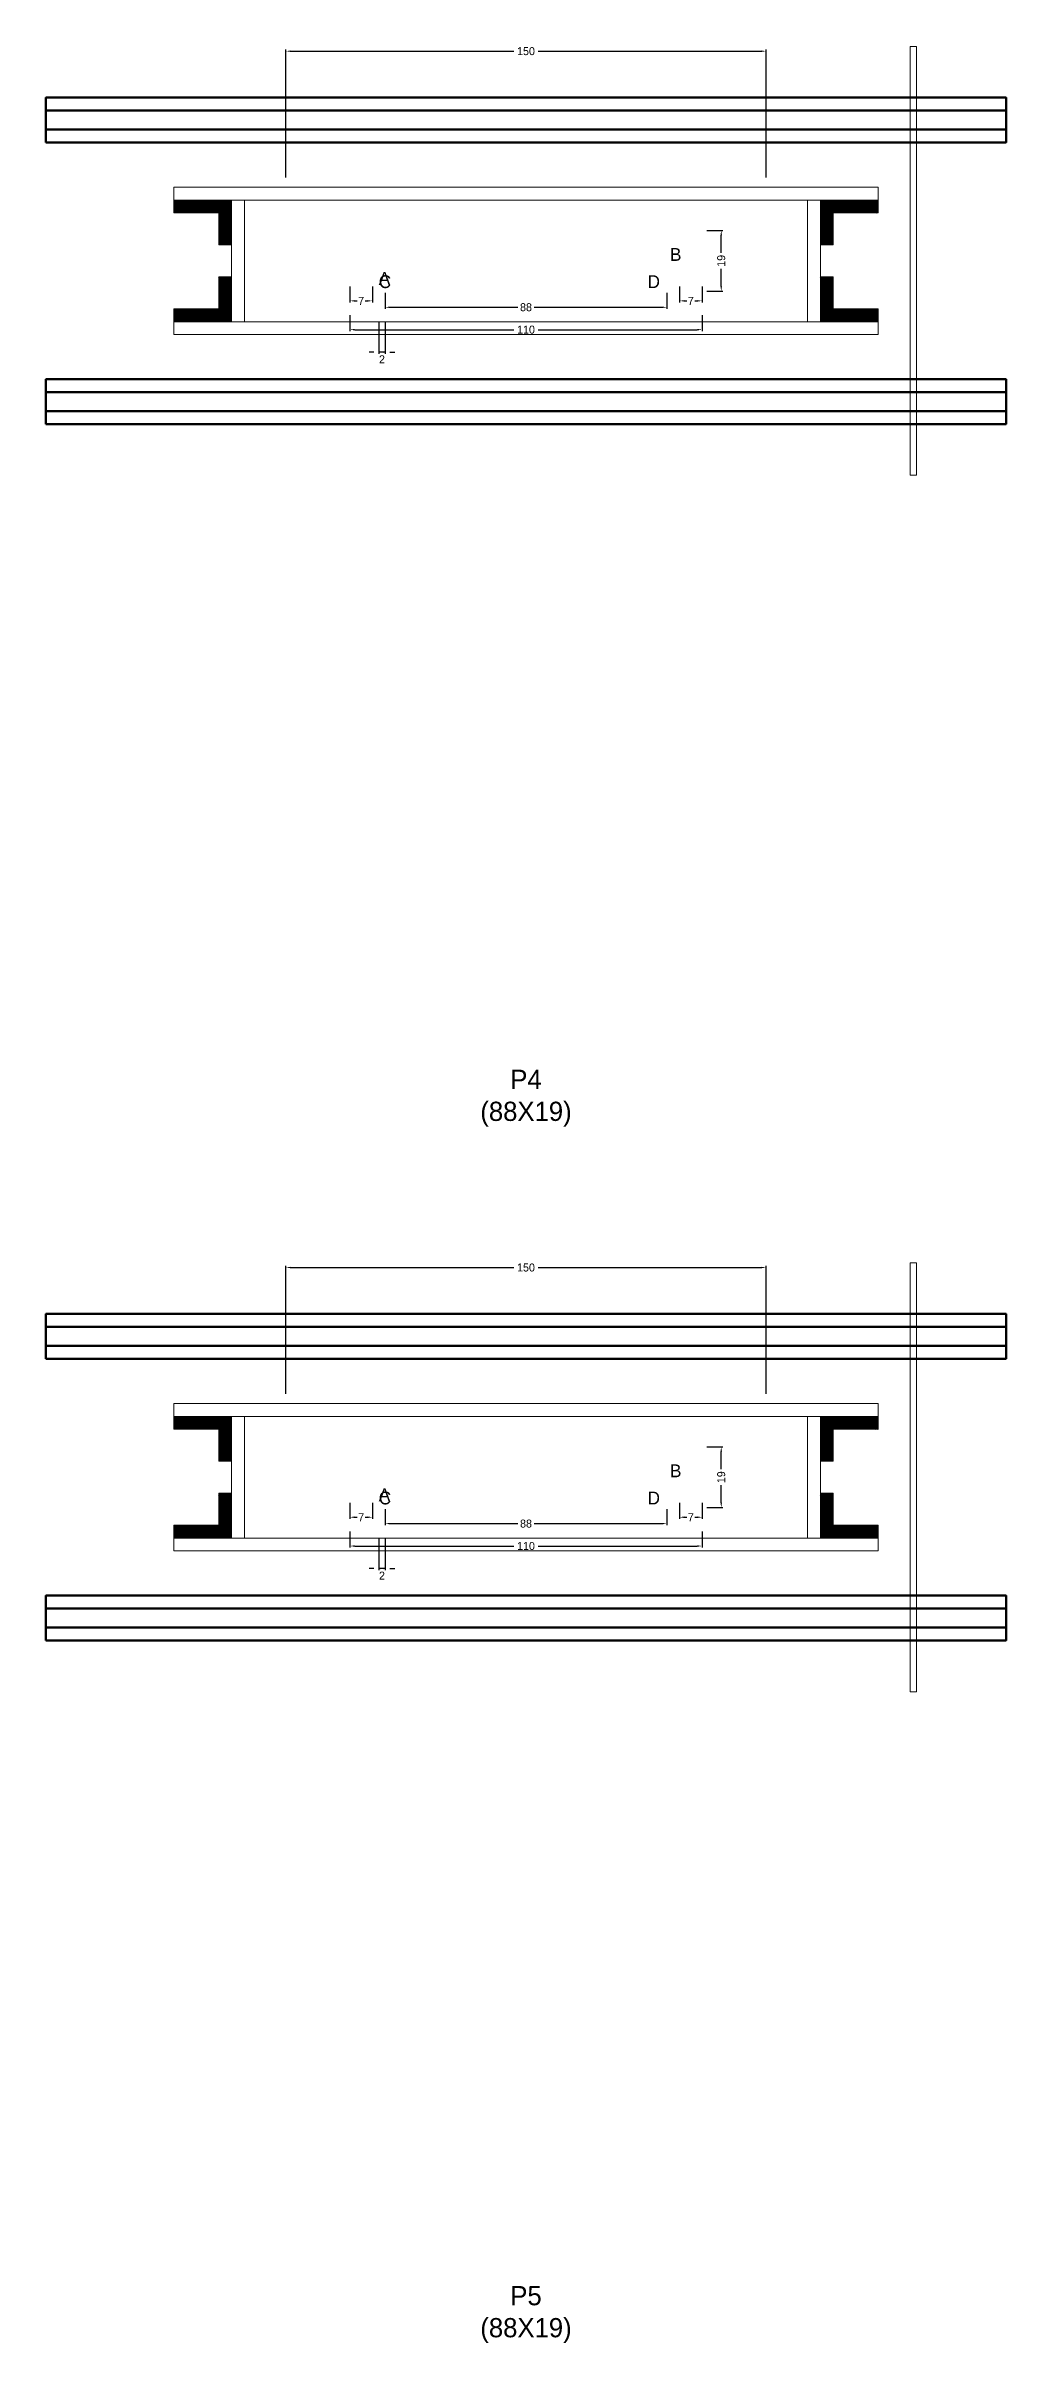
# Model space of a CAD drawing. Header units: centimetres. Extents: x -7000 to 4307, y -13306 to 295.
# Drawn here: x -150 to 150, y -1270 to -553 of the extents above; entities that cross this region are included whole.
import ezdxf

# ---------------------------------------------------------------- set-up
doc = ezdxf.new("R2010")
doc.units = ezdxf.units.CM
for name, color, linetype in [('COTA', 241, 'Continuous'), ('GRAVATA', 224, 'Continuous'), ('Hachura', 251, 'Continuous'), ('NOMENCLATURA', 7, 'Continuous'), ('SARRAFO', 251, 'Continuous')]:
    doc.layers.add(name, color=color, linetype=linetype)
doc.dimstyles.new('cotax2', dxfattribs={"dimtxt": 2.5, "dimasz": 1.5, "dimexe": 0.5, "dimexo": 0.5, "dimgap": 0.5, "dimtad": 1, "dimcen": 2.5, "dimazin": 3, "dimtfac": 1, "dimtmove": 0, "dimatfit": 3})

# ---------------------------------------------------------------- blocks, each defined once
blk = doc.blocks.new('_CLOSEDFILLED')
at = {"color": 0, "linetype": 'BYBLOCK'}
blk.add_solid([(-1, 0.16), (0, 0), (-1, -0.16)], dxfattribs=at)
blk = doc.blocks.new('*D82')
for p, q in [((-55, -637), (-55, -642)), ((55, -637), (55, -642)), ((-53.5, -641.5), (-3.75, -641.5)), ((3.75, -641.5), (53.5, -641.5))]:
    blk.add_line(p, q)
at = {"layer": 'Defpoints'}
for p in [(-55, -636.5), (55, -636.5), (-55, -641.5)]:
    blk.add_point(p, dxfattribs=at)
at = {"layer": 'COTA', "xscale": 1.5, "yscale": 1.5, "rotation": 180}
blk.add_blockref('_CLOSEDFILLED', (-55, -641.5), dxfattribs=at)
at = {"layer": 'COTA', "xscale": 1.5, "yscale": 1.5}
blk.add_blockref('_CLOSEDFILLED', (55, -641.5), dxfattribs=at)
at = {"layer": 'COTA', "insert": (0, -641.5), "char_height": 2.5, "attachment_point": 5}
blk.add_mtext('110', dxfattribs=at)
blk = doc.blocks.new('*D83')
for p, q in [((-44, -630), (-44, -635)), ((44, -630), (44, -635)), ((-42.5, -634.5), (-2.5, -634.5)), ((2.5, -634.5), (42.5, -634.5))]:
    blk.add_line(p, q)
at = {"layer": 'Defpoints'}
for p in [(-44, -629.5), (44, -629.5), (-44, -634.5)]:
    blk.add_point(p, dxfattribs=at)
at = {"layer": 'COTA', "xscale": 1.5, "yscale": 1.5, "rotation": 180}
blk.add_blockref('_CLOSEDFILLED', (-44, -634.5), dxfattribs=at)
at = {"layer": 'COTA', "xscale": 1.5, "yscale": 1.5}
blk.add_blockref('_CLOSEDFILLED', (44, -634.5), dxfattribs=at)
at = {"layer": 'COTA', "insert": (0, -634.5), "char_height": 2.5, "attachment_point": 5}
blk.add_mtext('88', dxfattribs=at)
blk = doc.blocks.new('*D84')
for p, q in [((56.5, -610.5), (61.5, -610.5)), ((61, -617.5), (61, -612)), ((61, -628), (61, -622.5)), ((56.5, -629.5), (61.5, -629.5))]:
    blk.add_line(p, q)
at = {"layer": 'Defpoints'}
for p in [(56, -610.5), (56, -629.5), (61, -629.5)]:
    blk.add_point(p, dxfattribs=at)
at = {"layer": 'COTA', "xscale": 1.5, "yscale": 1.5}
for p, rotation in [((61, -610.5), 90), ((61, -629.5), 270)]:
    blk.add_blockref('_CLOSEDFILLED', p, dxfattribs=dict(at, rotation=rotation))
at = {"layer": 'COTA', "insert": (61, -620), "char_height": 2.5, "attachment_point": 5, "rotation": 90}
blk.add_mtext('19', dxfattribs=at)
blk = doc.blocks.new('*D85')
for p, q in [((-55, -628), (-55, -633)), ((-48, -628), (-48, -633)), ((-53.5, -632.5), (-52.75, -632.5)), ((-50.25, -632.5), (-49.5, -632.5))]:
    blk.add_line(p, q)
at = {"layer": 'Defpoints'}
for p in [(-55, -627.5), (-48, -627.5), (-55, -632.5)]:
    blk.add_point(p, dxfattribs=at)
at = {"layer": 'COTA', "xscale": 1.5, "yscale": 1.5, "rotation": 180}
blk.add_blockref('_CLOSEDFILLED', (-55, -632.5), dxfattribs=at)
at = {"layer": 'COTA', "xscale": 1.5, "yscale": 1.5}
blk.add_blockref('_CLOSEDFILLED', (-48, -632.5), dxfattribs=at)
at = {"layer": 'COTA', "insert": (-51.5, -632.5), "char_height": 2.5, "attachment_point": 5}
blk.add_mtext('7', dxfattribs=at)
blk = doc.blocks.new('*D86')
for p, q in [((48, -628), (48, -633)), ((55, -628), (55, -633)), ((49.5, -632.5), (50.25, -632.5)), ((52.75, -632.5), (53.5, -632.5))]:
    blk.add_line(p, q)
at = {"layer": 'Defpoints'}
for p in [(48, -627.5), (55, -627.5), (48, -632.5)]:
    blk.add_point(p, dxfattribs=at)
at = {"layer": 'COTA', "xscale": 1.5, "yscale": 1.5, "rotation": 180}
blk.add_blockref('_CLOSEDFILLED', (48, -632.5), dxfattribs=at)
at = {"layer": 'COTA', "xscale": 1.5, "yscale": 1.5}
blk.add_blockref('_CLOSEDFILLED', (55, -632.5), dxfattribs=at)
at = {"layer": 'COTA', "insert": (51.5, -632.5), "char_height": 2.5, "attachment_point": 5}
blk.add_mtext('7', dxfattribs=at)
blk = doc.blocks.new('*D87')
for p, q in [((-75, -594), (-75, -554)), ((-73.5, -554.5), (-3.75, -554.5)), ((3.75, -554.5), (73.5, -554.5)), ((75, -594), (75, -554))]:
    blk.add_line(p, q)
at = {"layer": 'Defpoints'}
for p in [(-75, -554.5), (-75, -594.5), (75, -594.5)]:
    blk.add_point(p, dxfattribs=at)
at = {"layer": 'COTA', "xscale": 1.5, "yscale": 1.5, "rotation": 180}
blk.add_blockref('_CLOSEDFILLED', (-75, -554.5), dxfattribs=at)
at = {"layer": 'COTA', "xscale": 1.5, "yscale": 1.5}
blk.add_blockref('_CLOSEDFILLED', (75, -554.5), dxfattribs=at)
at = {"layer": 'COTA', "insert": (0, -554.5), "char_height": 2.5, "attachment_point": 5}
blk.add_mtext('150', dxfattribs=at)
blk = doc.blocks.new('*D116')
for p, q in [((-55, -1017), (-55, -1022)), ((55, -1017), (55, -1022)), ((-53.5, -1021.5), (-3.75, -1021.5)), ((3.75, -1021.5), (53.5, -1021.5))]:
    blk.add_line(p, q)
at = {"layer": 'Defpoints'}
for p in [(-55, -1016.5), (55, -1016.5), (-55, -1021.5)]:
    blk.add_point(p, dxfattribs=at)
at = {"layer": 'COTA', "xscale": 1.5, "yscale": 1.5, "rotation": 180}
blk.add_blockref('_CLOSEDFILLED', (-55, -1021.5), dxfattribs=at)
at = {"layer": 'COTA', "xscale": 1.5, "yscale": 1.5}
blk.add_blockref('_CLOSEDFILLED', (55, -1021.5), dxfattribs=at)
at = {"layer": 'COTA', "insert": (0, -1021.5), "char_height": 2.5, "attachment_point": 5}
blk.add_mtext('110', dxfattribs=at)
blk = doc.blocks.new('*D117')
for p, q in [((-44, -1010), (-44, -1015)), ((44, -1010), (44, -1015)), ((-42.5, -1014.5), (-2.5, -1014.5)), ((2.5, -1014.5), (42.5, -1014.5))]:
    blk.add_line(p, q)
at = {"layer": 'Defpoints'}
for p in [(-44, -1009.5), (44, -1009.5), (-44, -1014.5)]:
    blk.add_point(p, dxfattribs=at)
at = {"layer": 'COTA', "xscale": 1.5, "yscale": 1.5, "rotation": 180}
blk.add_blockref('_CLOSEDFILLED', (-44, -1014.5), dxfattribs=at)
at = {"layer": 'COTA', "xscale": 1.5, "yscale": 1.5}
blk.add_blockref('_CLOSEDFILLED', (44, -1014.5), dxfattribs=at)
at = {"layer": 'COTA', "insert": (0, -1014.5), "char_height": 2.5, "attachment_point": 5}
blk.add_mtext('88', dxfattribs=at)
blk = doc.blocks.new('*D118')
for p, q in [((56.5, -990.5), (61.5, -990.5)), ((61, -997.5), (61, -992)), ((61, -1008), (61, -1002.5)), ((56.5, -1009.5), (61.5, -1009.5))]:
    blk.add_line(p, q)
at = {"layer": 'Defpoints'}
for p in [(56, -990.5), (56, -1009.5), (61, -1009.5)]:
    blk.add_point(p, dxfattribs=at)
at = {"layer": 'COTA', "xscale": 1.5, "yscale": 1.5}
for p, rotation in [((61, -990.5), 90), ((61, -1009.5), 270)]:
    blk.add_blockref('_CLOSEDFILLED', p, dxfattribs=dict(at, rotation=rotation))
at = {"layer": 'COTA', "insert": (61, -1000), "char_height": 2.5, "attachment_point": 5, "rotation": 90}
blk.add_mtext('19', dxfattribs=at)
blk = doc.blocks.new('*D119')
for p, q in [((-55, -1008), (-55, -1013)), ((-48, -1008), (-48, -1013)), ((-53.5, -1012.5), (-52.75, -1012.5)), ((-50.25, -1012.5), (-49.5, -1012.5))]:
    blk.add_line(p, q)
at = {"layer": 'Defpoints'}
for p in [(-55, -1007.5), (-48, -1007.5), (-55, -1012.5)]:
    blk.add_point(p, dxfattribs=at)
at = {"layer": 'COTA', "xscale": 1.5, "yscale": 1.5, "rotation": 180}
blk.add_blockref('_CLOSEDFILLED', (-55, -1012.5), dxfattribs=at)
at = {"layer": 'COTA', "xscale": 1.5, "yscale": 1.5}
blk.add_blockref('_CLOSEDFILLED', (-48, -1012.5), dxfattribs=at)
at = {"layer": 'COTA', "insert": (-51.5, -1012.5), "char_height": 2.5, "attachment_point": 5}
blk.add_mtext('7', dxfattribs=at)
blk = doc.blocks.new('*D120')
for p, q in [((48, -1008), (48, -1013)), ((55, -1008), (55, -1013)), ((49.5, -1012.5), (50.25, -1012.5)), ((52.75, -1012.5), (53.5, -1012.5))]:
    blk.add_line(p, q)
at = {"layer": 'Defpoints'}
for p in [(48, -1007.5), (55, -1007.5), (48, -1012.5)]:
    blk.add_point(p, dxfattribs=at)
at = {"layer": 'COTA', "xscale": 1.5, "yscale": 1.5, "rotation": 180}
blk.add_blockref('_CLOSEDFILLED', (48, -1012.5), dxfattribs=at)
at = {"layer": 'COTA', "xscale": 1.5, "yscale": 1.5}
blk.add_blockref('_CLOSEDFILLED', (55, -1012.5), dxfattribs=at)
at = {"layer": 'COTA', "insert": (51.5, -1012.5), "char_height": 2.5, "attachment_point": 5}
blk.add_mtext('7', dxfattribs=at)
blk = doc.blocks.new('*D121')
for p, q in [((-75, -974), (-75, -934)), ((-73.5, -934.5), (-3.75, -934.5)), ((3.75, -934.5), (73.5, -934.5)), ((75, -974), (75, -934))]:
    blk.add_line(p, q)
at = {"layer": 'Defpoints'}
for p in [(-75, -934.5), (-75, -974.5), (75, -974.5)]:
    blk.add_point(p, dxfattribs=at)
at = {"layer": 'COTA', "xscale": 1.5, "yscale": 1.5, "rotation": 180}
blk.add_blockref('_CLOSEDFILLED', (-75, -934.5), dxfattribs=at)
at = {"layer": 'COTA', "xscale": 1.5, "yscale": 1.5}
blk.add_blockref('_CLOSEDFILLED', (75, -934.5), dxfattribs=at)
at = {"layer": 'COTA', "insert": (0, -934.5), "char_height": 2.5, "attachment_point": 5}
blk.add_mtext('150', dxfattribs=at)

msp = doc.modelspace()

# ---------------------------------------------------------------- hatches: boundary and pattern name
at = {"layer": 'SARRAFO'}
h = msp.add_hatch(dxfattribs=at)
h.set_pattern_fill('SOLID', scale=2)
h.paths.add_polyline_path([(-110, -605), (-96, -605), (-96, -601), (-110, -601)])
h = msp.add_hatch(dxfattribs=at)
h.set_pattern_fill('SOLID', scale=2)
h.paths.add_polyline_path([(-96, -615), (-92, -615), (-92, -601), (-96, -601)])
h = msp.add_hatch(dxfattribs=at)
h.set_pattern_fill('SOLID', scale=2)
h.paths.add_polyline_path([(92, -615), (96, -615), (96, -601), (92, -601)])
h = msp.add_hatch(dxfattribs=at)
h.set_pattern_fill('SOLID', scale=2)
h.paths.add_polyline_path([(96, -605), (110, -605), (110, -601), (96, -601)])
h = msp.add_hatch(dxfattribs=at)
h.set_pattern_fill('SOLID', scale=2)
h.paths.add_polyline_path([(-96, -639), (-92, -639), (-92, -625), (-96, -625)])
h = msp.add_hatch(dxfattribs=at)
h.set_pattern_fill('SOLID', scale=2)
h.paths.add_polyline_path([(92, -639), (96, -639), (96, -625), (92, -625)])
h = msp.add_hatch(dxfattribs=at)
h.set_pattern_fill('SOLID', scale=2)
h.paths.add_polyline_path([(-110, -639), (-96, -639), (-96, -635), (-110, -635)])
h = msp.add_hatch(dxfattribs=at)
h.set_pattern_fill('SOLID', scale=2)
h.paths.add_polyline_path([(96, -639), (110, -639), (110, -635), (96, -635)])
h = msp.add_hatch(dxfattribs=at)
h.set_pattern_fill('SOLID', scale=2)
h.paths.add_polyline_path([(-110, -985), (-96, -985), (-96, -981), (-110, -981)])
h = msp.add_hatch(dxfattribs=at)
h.set_pattern_fill('SOLID', scale=2)
h.paths.add_polyline_path([(-96, -995), (-92, -995), (-92, -981), (-96, -981)])
h = msp.add_hatch(dxfattribs=at)
h.set_pattern_fill('SOLID', scale=2)
h.paths.add_polyline_path([(92, -995), (96, -995), (96, -981), (92, -981)])
h = msp.add_hatch(dxfattribs=at)
h.set_pattern_fill('SOLID', scale=2)
h.paths.add_polyline_path([(96, -985), (110, -985), (110, -981), (96, -981)])
h = msp.add_hatch(dxfattribs=at)
h.set_pattern_fill('SOLID', scale=2)
h.paths.add_polyline_path([(-96, -1019), (-92, -1019), (-92, -1005), (-96, -1005)])
h = msp.add_hatch(dxfattribs=at)
h.set_pattern_fill('SOLID', scale=2)
h.paths.add_polyline_path([(92, -1019), (96, -1019), (96, -1005), (92, -1005)])
h = msp.add_hatch(dxfattribs=at)
h.set_pattern_fill('SOLID', scale=2)
h.paths.add_polyline_path([(-110, -1019), (-96, -1019), (-96, -1015), (-110, -1015)])
h = msp.add_hatch(dxfattribs=at)
h.set_pattern_fill('SOLID', scale=2)
h.paths.add_polyline_path([(96, -1019), (110, -1019), (110, -1015), (96, -1015)])

# ---------------------------------------------------------------- linework, layer by layer
at = {"layer": 'GRAVATA', "lineweight": 50}
for points in [[(-150, -583), (150, -583), (150, -569), (-150, -569)], [(-150, -579), (150, -579), (150, -573), (-150, -573)], [(-150, -671), (150, -671), (150, -657), (-150, -657)], [(-150, -667), (150, -667), (150, -661), (-150, -661)], [(-150, -963), (150, -963), (150, -949), (-150, -949)], [(-150, -959), (150, -959), (150, -953), (-150, -953)], [(-150, -1051), (150, -1051), (150, -1037), (-150, -1037)], [(-150, -1047), (150, -1047), (150, -1041), (-150, -1041)]]:
    msp.add_lwpolyline(points, close=True, dxfattribs=at)
at = {"layer": 'Hachura', "lineweight": 13}
for points in [[(120, -687), (122, -687), (122, -553), (120, -553)], [(120, -1067), (122, -1067), (122, -933), (120, -933)]]:
    msp.add_lwpolyline(points, close=True, dxfattribs=at)
at = {"layer": 'Hachura', "lineweight": 18}
for points in [[(-110, -601), (110, -601), (110, -597), (-110, -597)], [(-92, -639), (-88, -639), (-88, -601), (-92, -601)], [(88, -639), (92, -639), (92, -601), (88, -601)], [(-110, -643), (110, -643), (110, -639), (-110, -639)], [(-110, -981), (110, -981), (110, -977), (-110, -977)], [(-92, -1019), (-88, -1019), (-88, -981), (-92, -981)], [(88, -1019), (92, -1019), (92, -981), (88, -981)], [(-110, -1023), (110, -1023), (110, -1019), (-110, -1019)]]:
    msp.add_lwpolyline(points, close=True, dxfattribs=at)
at = {"layer": 'SARRAFO', "lineweight": 13}
for points in [[(-110, -605), (-96, -605), (-96, -601), (-110, -601)], [(-96, -615), (-92, -615), (-92, -601), (-96, -601)], [(92, -615), (96, -615), (96, -601), (92, -601)], [(96, -605), (110, -605), (110, -601), (96, -601)], [(-96, -639), (-92, -639), (-92, -625), (-96, -625)], [(92, -639), (96, -639), (96, -625), (92, -625)], [(-110, -639), (-96, -639), (-96, -635), (-110, -635)], [(96, -639), (110, -639), (110, -635), (96, -635)], [(-110, -985), (-96, -985), (-96, -981), (-110, -981)], [(-96, -995), (-92, -995), (-92, -981), (-96, -981)], [(92, -995), (96, -995), (96, -981), (92, -981)], [(96, -985), (110, -985), (110, -981), (96, -981)], [(-96, -1019), (-92, -1019), (-92, -1005), (-96, -1005)], [(92, -1019), (96, -1019), (96, -1005), (92, -1005)], [(-110, -1019), (-96, -1019), (-96, -1015), (-110, -1015)], [(96, -1019), (110, -1019), (110, -1015), (96, -1015)]]:
    msp.add_lwpolyline(points, close=True, dxfattribs=at)

# ---------------------------------------------------------------- texts
at = {"layer": 'NOMENCLATURA'}
for s, p in [('B', (45, -620)), ('A', (-46, -627.5)), ('C', (-46, -628.5)), ('D', (38, -628.5)), ('B', (45, -1000)), ('A', (-46, -1007.5)), ('C', (-46, -1008.5)), ('D', (38, -1008.5))]:
    msp.add_text(s, height=4, dxfattribs=at).set_placement(p)
at = {"layer": 'NOMENCLATURA', "char_height": 6, "attachment_point": 8}
for s, insert in [('P4\\P(88X19)', (0, -890.5)), ('P5\\P(88X19)', (0, -1270.5))]:
    msp.add_mtext(s, dxfattribs=dict(at, insert=insert))

# ---------------------------------------------------------------- dimensions: what is measured, and where the dimension line sits
at = {"layer": 'COTA'}
for base, p1, p2, picture, middle in [((-75, -554.5), (-75, -594.5), (75, -594.5), '*D87', (0, -554.5)), ((-55, -632.5), (-55, -627.5), (-48, -627.5), '*D85', (-51.5, -632.5)), ((-44, -634.5), (-44, -629.5), (44, -629.5), '*D83', (0, -634.5)), ((48, -632.5), (48, -627.5), (55, -627.5), '*D86', (51.5, -632.5)), ((-55, -641.5), (-55, -636.5), (55, -636.5), '*D82', (0, -641.5)), ((-75, -934.5), (-75, -974.5), (75, -974.5), '*D121', (0, -934.5)), ((-55, -1012.5), (-55, -1007.5), (-48, -1007.5), '*D119', (-51.5, -1012.5)), ((-44, -1014.5), (-44, -1009.5), (44, -1009.5), '*D117', (0, -1014.5)), ((48, -1012.5), (48, -1007.5), (55, -1007.5), '*D120', (51.5, -1012.5)), ((-55, -1021.5), (-55, -1016.5), (55, -1016.5), '*D116', (0, -1021.5))]:
    dim = msp.add_linear_dim(base=base, p1=p1, p2=p2, dimstyle='cotax2', dxfattribs=at)
    dim.commit()
    dim.dimension.update_dxf_attribs({"geometry": picture, "text_midpoint": middle})
for base, p1, p2, picture, middle in [((61, -629.5), (56, -629.5), (56, -610.5), '*D84', (61, -620)), ((61, -1009.5), (56, -1009.5), (56, -990.5), '*D118', (61, -1000))]:
    dim = msp.add_linear_dim(base=base, p1=p1, p2=p2, angle=90, dimstyle='cotax2', dxfattribs=at)
    dim.commit()
    dim.dimension.update_dxf_attribs({"geometry": picture, "text_midpoint": middle})
for base, p1, p2 in [((-44, -648.5), (-44, -638.5), (-46, -638.5)), ((-44, -1028.5), (-44, -1018.5), (-46, -1018.5))]:
    msp.add_linear_dim(base=base, p1=p1, p2=p2, dimstyle='cotax2', dxfattribs=at).render()

doc.saveas('drawing.dxf')
